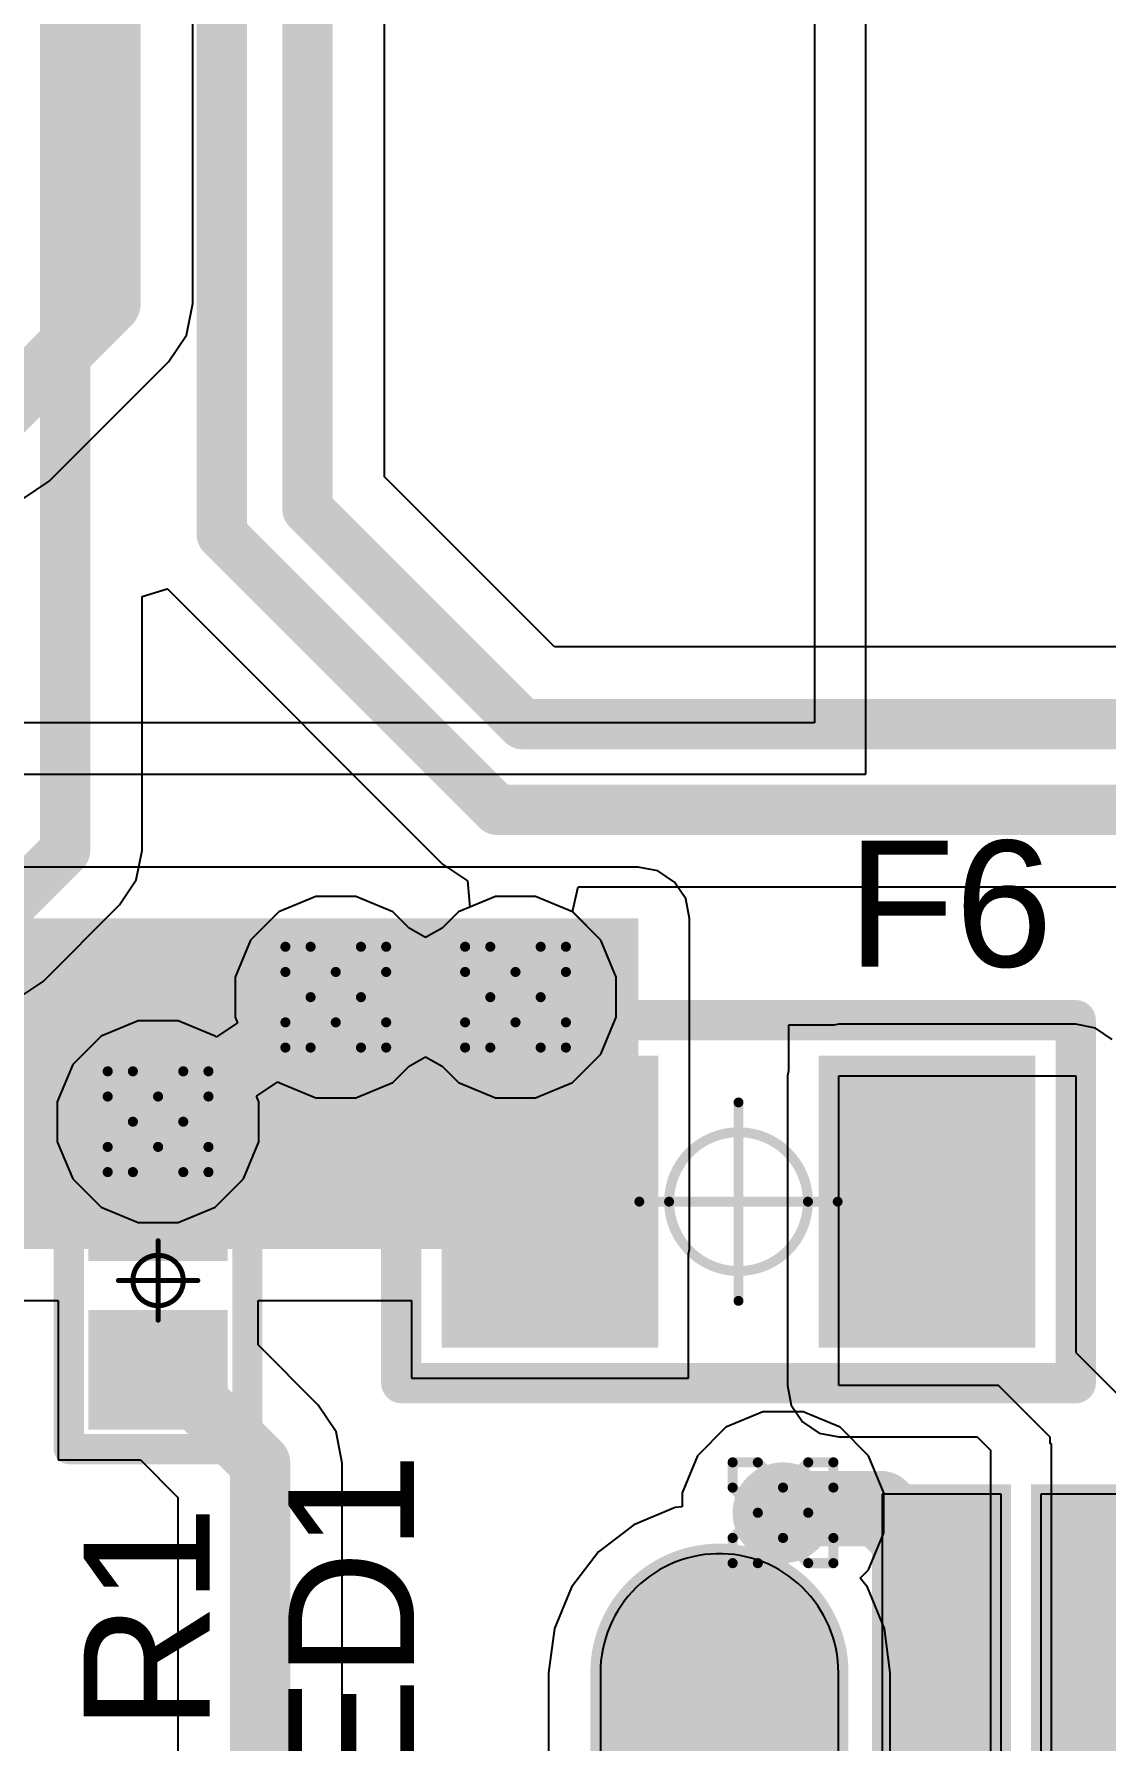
# Model space of a CAD drawing. Header units: inches. Extents: x -13 to 356, y -4 to 120.
# Drawn here: x 3.05 to 8.46, y 2.74 to 11.35 of the extents above; entities that cross this region are included whole.
import ezdxf

# ---------------------------------------------------------------- set-up
doc = ezdxf.new("R2010")
doc.units = ezdxf.units.IN
for name, color, linetype in [('Bottom Layer', 5, 'Continuous'), ('Bottom Solder', 6, 'Continuous'), ('Drill Drawing', 1, 'Continuous'), ('GND', 16, 'Continuous'), ('Mechanical 15', 56, 'Continuous'), ('Multi-Layer', 9, 'Continuous'), ('Pad Holes', 156, 'Continuous'), ('POWER', 76, 'Continuous'), ('Top Layer', 1, 'Continuous'), ('Top Overlay', 2, 'Continuous'), ('Top Paste', 8, 'Continuous'), ('Top Solder', 216, 'Continuous'), ('Via Holes', 16, 'Continuous')]:
    doc.layers.add(name, color=color, linetype=linetype)
doc.styles.add('Arial', font='', dxfattribs={"height": 0.2})
doc.styles.get('Arial').set_extended_font_data('Arial')

# ---------------------------------------------------------------- blocks, each defined once
blk = doc.blocks.new('KH_TYPE_C_16P_17')
at = {"layer": 'Bottom Layer'}
h = blk.add_hatch(color=5, dxfattribs=at)
edge = h.paths.add_edge_path()
edge.add_arc((-4.3201, 1.365), 0.6, 180, 360)
edge.add_line((-3.7201, 1.365), (-3.7201, 2.165))
edge.add_arc((-4.3201, 2.165), 0.6, 0, 180)
edge.add_line((-4.9201, 2.165), (-4.9201, 1.365))
at = {"layer": 'Bottom Solder'}
h = blk.add_hatch(color=6, dxfattribs=at)
edge = h.paths.add_edge_path()
edge.add_arc((-4.3201, 1.365), 0.6508, 180, 360)
edge.add_line((-3.6693, 1.365), (-3.6693, 2.165))
edge.add_arc((-4.3201, 2.165), 0.6508, 0, 180)
edge.add_line((-4.9709, 2.165), (-4.9709, 1.365))
at = {"layer": 'GND'}
h = blk.add_hatch(color=16, dxfattribs=at)
edge = h.paths.add_edge_path()
edge.add_arc((-4.3201, 1.365), 0.6, 180, 360)
edge.add_line((-3.7201, 1.365), (-3.7201, 2.165))
edge.add_arc((-4.3201, 2.165), 0.6, 0, 180)
edge.add_line((-4.9201, 2.165), (-4.9201, 1.365))
at = {"layer": 'Multi-Layer'}
h = blk.add_hatch(color=9, dxfattribs=at)
edge = h.paths.add_edge_path()
edge.add_arc((-4.3201, 1.365), 0.6, 180, 360)
edge.add_line((-3.7201, 1.365), (-3.7201, 2.165))
edge.add_arc((-4.3201, 2.165), 0.6, 0, 180)
edge.add_line((-4.9201, 2.165), (-4.9201, 1.365))
at = {"layer": 'Pad Holes'}
h = blk.add_hatch(color=7, dxfattribs=at)
edge = h.paths.add_edge_path()
edge.add_arc((-4.3201, 1.2651), 0.35, 180, 360)
edge.add_line((-3.9701, 1.2651), (-3.9701, 2.265))
edge.add_arc((-4.3201, 2.265), 0.35, 0, 180)
edge.add_line((-4.6701, 2.265), (-4.6701, 1.2651))
at = {"layer": 'POWER'}
h = blk.add_hatch(color=76, dxfattribs=at)
edge = h.paths.add_edge_path()
edge.add_arc((-4.3201, 1.365), 0.6, 180, 360)
edge.add_line((-3.7201, 1.365), (-3.7201, 2.165))
edge.add_arc((-4.3201, 2.165), 0.6, 0, 180)
edge.add_line((-4.9201, 2.165), (-4.9201, 1.365))
at = {"layer": 'Top Layer'}
for points in [[(-3.5, 3.065), (-3.2, 3.065), (-3.2, 1.765), (-3.5, 1.765)], [(-3.2001, 3.065), (-2.9001, 3.065), (-2.9001, 1.765), (-3.2001, 1.765)], [(-2.6999, 3.065), (-2.3999, 3.065), (-2.3999, 1.765), (-2.6999, 1.765)], [(-2.4, 3.065), (-2.1, 3.065), (-2.1, 1.765), (-2.4, 1.765)]]:
    blk.add_hatch(color=1, dxfattribs=at).paths.add_polyline_path(points)
h = blk.add_hatch(color=1, dxfattribs=at)
edge = h.paths.add_edge_path()
edge.add_arc((-4.3201, 1.365), 0.6, 180, 360)
edge.add_line((-3.7201, 1.365), (-3.7201, 2.165))
edge.add_arc((-4.3201, 2.165), 0.6, 0, 180)
edge.add_line((-4.9201, 2.165), (-4.9201, 1.365))
at = {"layer": 'Top Solder'}
for points in [[(-3.55, 3.115), (-3.15, 3.115), (-3.15, 1.715), (-3.55, 1.715)], [(-3.2501, 3.115), (-2.8501, 3.115), (-2.8501, 1.715), (-3.2501, 1.715)], [(-2.7499, 3.115), (-2.3499, 3.115), (-2.3499, 1.715), (-2.7499, 1.715)], [(-2.45, 3.115), (-2.05, 3.115), (-2.05, 1.715), (-2.45, 1.715)]]:
    blk.add_hatch(color=216, dxfattribs=at).paths.add_polyline_path(points)
h = blk.add_hatch(color=216, dxfattribs=at)
edge = h.paths.add_edge_path()
edge.add_arc((-4.3201, 1.365), 0.6508, 180, 360)
edge.add_line((-3.6693, 1.365), (-3.6693, 2.165))
edge.add_arc((-4.3201, 2.165), 0.6508, 0, 180)
edge.add_line((-4.9709, 2.165), (-4.9709, 1.365))
at = {"layer": 'Top Paste'}
for p, q in [((-3.2001, 3.0651), (-3.5001, 3.0651)), ((-3.5001, 3.0651), (-3.5001, 1.7651)), ((-2.9001, 3.0651), (-3.2001, 3.0651)), ((-2.9001, 1.7651), (-2.9001, 3.0651)), ((-2.1, 3.0651), (-2.7, 3.0651)), ((-2.7, 3.0651), (-2.7, 1.7651)), ((-4.4243, 2.7559), (-4.4536, 2.75)), ((-4.3947, 2.7604), (-4.4243, 2.7559)), ((-4.3649, 2.7634), (-4.3947, 2.7604)), ((-4.335, 2.7649), (-4.3649, 2.7634)), ((-4.3051, 2.7649), (-4.335, 2.7649)), ((-4.2752, 2.7634), (-4.3051, 2.7649)), ((-4.2455, 2.7604), (-4.2752, 2.7634)), ((-4.2159, 2.7559), (-4.2455, 2.7604)), ((-4.1866, 2.75), (-4.2159, 2.7559)), ((-4.6456, 2.6691), (-4.6703, 2.6522)), ((-4.6201, 2.6847), (-4.6456, 2.6691)), ((-4.5938, 2.699), (-4.6201, 2.6847)), ((-4.5668, 2.712), (-4.5938, 2.699)), ((-4.5393, 2.7236), (-4.5668, 2.712)), ((-4.5112, 2.7338), (-4.5393, 2.7236)), ((-4.4826, 2.7426), (-4.5112, 2.7338)), ((-4.4536, 2.75), (-4.4826, 2.7426)), ((-4.1576, 2.7426), (-4.1866, 2.75)), ((-4.129, 2.7338), (-4.1576, 2.7426)), ((-4.1009, 2.7236), (-4.129, 2.7338)), ((-4.0733, 2.712), (-4.1009, 2.7236)), ((-4.0463, 2.699), (-4.0733, 2.712)), ((-4.0201, 2.6847), (-4.0463, 2.699)), ((-3.9945, 2.6691), (-4.0201, 2.6847)), ((-3.9698, 2.6522), (-3.9945, 2.6691)), ((-4.739, 2.5946), (-4.7599, 2.5731)), ((-4.7171, 2.6149), (-4.739, 2.5946)), ((-4.6942, 2.6341), (-4.7171, 2.6149)), ((-4.6703, 2.6522), (-4.6942, 2.6341)), ((-3.946, 2.6341), (-3.9698, 2.6522)), ((-3.9231, 2.6149), (-3.946, 2.6341)), ((-3.9011, 2.5946), (-3.9231, 2.6149)), ((-3.8802, 2.5731), (-3.9011, 2.5946)), ((-4.8158, 2.503), (-4.832, 2.4779)), ((-4.7984, 2.5273), (-4.8158, 2.503)), ((-4.7797, 2.5507), (-4.7984, 2.5273)), ((-4.7599, 2.5731), (-4.7797, 2.5507)), ((-3.8604, 2.5507), (-3.8802, 2.5731)), ((-3.8418, 2.5273), (-3.8604, 2.5507)), ((-3.8243, 2.503), (-3.8418, 2.5273)), ((-3.8081, 2.4779), (-3.8243, 2.503)), ((-4.8607, 2.4254), (-4.873, 2.3981)), ((-4.847, 2.452), (-4.8607, 2.4254)), ((-4.832, 2.4779), (-4.847, 2.452)), ((-3.7931, 2.452), (-3.8081, 2.4779)), ((-3.7795, 2.4254), (-3.7931, 2.452)), ((-3.7672, 2.3981), (-3.7795, 2.4254)), ((-4.8934, 2.3419), (-4.9015, 2.3131)), ((-4.8839, 2.3703), (-4.8934, 2.3419)), ((-4.873, 2.3981), (-4.8839, 2.3703)), ((-3.7563, 2.3703), (-3.7672, 2.3981)), ((-3.7467, 2.3419), (-3.7563, 2.3703)), ((-3.7386, 2.3131), (-3.7467, 2.3419)), ((-4.9134, 2.2545), (-4.9171, 2.2248)), ((-4.9082, 2.2839), (-4.9134, 2.2545)), ((-4.9015, 2.3131), (-4.9082, 2.2839)), ((-3.732, 2.2839), (-3.7386, 2.3131)), ((-3.7268, 2.2545), (-3.732, 2.2839)), ((-3.723, 2.2248), (-3.7268, 2.2545)), ((-4.9193, 2.1949), (-4.9201, 2.165)), ((-4.9201, 2.165), (-4.9201, 1.365)), ((-4.9171, 2.2248), (-4.9193, 2.1949)), ((-3.7208, 2.1949), (-3.723, 2.2248)), ((-3.7201, 2.165), (-3.7208, 2.1949)), ((-3.7201, 1.365), (-3.7201, 2.165))]:
    blk.add_line(p, q, dxfattribs=at)
blk = doc.blocks.new('R_0402_L_35')
at = {"layer": 'Top Layer'}
for points in [[(-0.6001, 0.2499), (-0.2001, 0.2499), (-0.2001, -0.2501), (-0.6001, -0.2501)], [(0.2499, 0.2499), (0.6499, 0.2499), (0.6499, -0.2501), (0.2499, -0.2501)]]:
    blk.add_hatch(color=1, dxfattribs=at).paths.add_polyline_path(points)
at = {"layer": 'Top Paste'}
for points in [[(-0.6001, 0.2499), (-0.2001, 0.2499), (-0.2001, -0.2501), (-0.6001, -0.2501)], [(0.2499, 0.2499), (0.6499, 0.2499), (0.6499, -0.2501), (0.2499, -0.2501)]]:
    blk.add_hatch(color=8, dxfattribs=at).paths.add_polyline_path(points)
at = {"layer": 'Top Solder'}
for points in [[(-0.7017, 0.3515), (-0.0985, 0.3515), (-0.0985, -0.3517), (-0.7017, -0.3517)], [(0.1483, 0.3515), (0.7515, 0.3515), (0.7515, -0.3517), (0.1483, -0.3517)]]:
    blk.add_hatch(color=216, dxfattribs=at).paths.add_polyline_path(points)
at = {"layer": 'Mechanical 15'}
for points in [[(0, -0.2, 0.0254, 0.0254, 0), (0, 0.2, 0.0254, 0.0254, 0)], [(0.2, 0, 0.0254, 0.0254, 0), (-0.2, 0, 0.0254, 0.0254, 0)]]:
    blk.add_lwpolyline(points, format="xyseb", dxfattribs=at)
for points in [[(-0.0063, 0.2, 0.0127, 0.0127, 1), (0.0063, 0.2, 0.0127, 0.0127, 1)], [(0.127, 0, 0.0254, 0.0254, 1), (-0.127, 0, 0.0254, 0.0254, 1)], [(-0.2063, 0, 0.0127, 0.0127, 1), (-0.1936, 0, 0.0127, 0.0127, 1)], [(-0.1333, 0, 0.0127, 0.0127, 1), (-0.1206, 0, 0.0127, 0.0127, 1)], [(0.1206, 0, 0.0127, 0.0127, 1), (0.1333, 0, 0.0127, 0.0127, 1)], [(0.1936, 0, 0.0127, 0.0127, 1), (0.2063, 0, 0.0127, 0.0127, 1)], [(-0.0063, -0.2, 0.0127, 0.0127, 1), (0.0063, -0.2, 0.0127, 0.0127, 1)]]:
    blk.add_lwpolyline(points, format="xyseb", close=True, dxfattribs=at)
at = {"layer": 'Top Overlay'}
for points in [[(-0.8001, -0.4501, 0.1524, 0.1524, 0), (-0.8001, 0.4499, 0.1524, 0.1524, 0)], [(0.8499, 0.4499, 0.1524, 0.1524, 0), (-0.8001, 0.4499, 0.1524, 0.1524, 0)], [(0.8499, -0.4501, 0.1524, 0.1524, 0), (0.8499, 0.4499, 0.1524, 0.1524, 0)], [(0.8499, -0.4501, 0.1524, 0.1524, 0), (-0.8001, -0.4501, 0.1524, 0.1524, 0)]]:
    blk.add_lwpolyline(points, format="xyseb", dxfattribs=at)
for points in [[(-0.8382, 0.4499, 0.0762, 0.0762, 1), (-0.762, 0.4499, 0.0762, 0.0762, 1)], [(-0.8382, 0.4499, 0.0762, 0.0762, 1), (-0.762, 0.4499, 0.0762, 0.0762, 1)], [(0.8118, 0.4499, 0.0762, 0.0762, 1), (0.888, 0.4499, 0.0762, 0.0762, 1)], [(0.8118, 0.4499, 0.0762, 0.0762, 1), (0.888, 0.4499, 0.0762, 0.0762, 1)], [(-0.8382, -0.4501, 0.0762, 0.0762, 1), (-0.762, -0.4501, 0.0762, 0.0762, 1)], [(-0.8382, -0.4501, 0.0762, 0.0762, 1), (-0.762, -0.4501, 0.0762, 0.0762, 1)], [(0.8118, -0.4501, 0.0762, 0.0762, 1), (0.888, -0.4501, 0.0762, 0.0762, 1)], [(0.8118, -0.4501, 0.0762, 0.0762, 1), (0.888, -0.4501, 0.0762, 0.0762, 1)]]:
    blk.add_lwpolyline(points, format="xyseb", close=True, dxfattribs=at)
blk = doc.blocks.new('R_0805_L_52')
at = {"layer": 'Top Layer'}
for points in [[(-1.3946, -0.6351), (-1.3946, 0.6349), (-0.5056, 0.6349), (-0.5056, -0.6351)], [(0.5054, -0.6351), (0.5054, 0.6349), (1.3944, 0.6349), (1.3944, -0.6351)]]:
    blk.add_hatch(color=1, dxfattribs=at).paths.add_polyline_path(points)
at = {"layer": 'Top Paste'}
for points in [[(-1.3946, -0.6351), (-1.3946, 0.6349), (-0.5056, 0.6349), (-0.5056, -0.6351)], [(0.5054, -0.6351), (0.5054, 0.6349), (1.3944, 0.6349), (1.3944, -0.6351)]]:
    blk.add_hatch(color=8, dxfattribs=at).paths.add_polyline_path(points)
at = {"layer": 'Top Solder'}
for points in [[(-1.4962, -0.7367), (-1.4962, 0.7365), (-0.404, 0.7365), (-0.404, -0.7367)], [(0.4038, -0.7367), (0.4038, 0.7365), (1.496, 0.7365), (1.496, -0.7367)]]:
    blk.add_hatch(color=216, dxfattribs=at).paths.add_polyline_path(points)
at = {"layer": 'Mechanical 15'}
for points in [[(0, -0.5, 0.05, 0.05, 0), (0, 0.5, 0.05, 0.05, 0)], [(-0.5, 0, 0.05, 0.05, 0), (0.5, 0, 0.05, 0.05, 0)]]:
    blk.add_lwpolyline(points, format="xyseb", dxfattribs=at)
for points in [[(-0.0125, 0.5, 0.025, 0.025, 1), (0.0125, 0.5, 0.025, 0.025, 1)], [(0.35, 0, 0.05, 0.05, 1), (-0.35, 0, 0.05, 0.05, 1)], [(-0.5125, 0, 0.025, 0.025, 1), (-0.4875, 0, 0.025, 0.025, 1)], [(-0.3625, 0, 0.025, 0.025, 1), (-0.3375, 0, 0.025, 0.025, 1)], [(0.3375, 0, 0.025, 0.025, 1), (0.3625, 0, 0.025, 0.025, 1)], [(0.4875, 0, 0.025, 0.025, 1), (0.5125, 0, 0.025, 0.025, 1)], [(-0.0125, -0.5, 0.025, 0.025, 1), (0.0125, -0.5, 0.025, 0.025, 1)]]:
    blk.add_lwpolyline(points, format="xyseb", close=True, dxfattribs=at)
at = {"layer": 'Top Overlay'}
for points in [[(-1.7, 0.9143, 0.2032, 0.2032, 0), (1.7, 0.9143, 0.2032, 0.2032, 0)], [(-1.7, -0.9145, 0.2032, 0.2032, 0), (-1.7, 0.9143, 0.2032, 0.2032, 0)], [(1.7, -0.9145, 0.2032, 0.2032, 0), (1.7, 0.9143, 0.2032, 0.2032, 0)], [(-1.7, -0.9145, 0.2032, 0.2032, 0), (1.7, -0.9145, 0.2032, 0.2032, 0)]]:
    blk.add_lwpolyline(points, format="xyseb", dxfattribs=at)
for points in [[(-1.7508, 0.9143, 0.1016, 0.1016, 1), (-1.6492, 0.9143, 0.1016, 0.1016, 1)], [(-1.7508, 0.9143, 0.1016, 0.1016, 1), (-1.6492, 0.9143, 0.1016, 0.1016, 1)], [(1.6492, 0.9143, 0.1016, 0.1016, 1), (1.7508, 0.9143, 0.1016, 0.1016, 1)], [(1.6492, 0.9143, 0.1016, 0.1016, 1), (1.7508, 0.9143, 0.1016, 0.1016, 1)], [(-1.7508, -0.9145, 0.1016, 0.1016, 1), (-1.6492, -0.9145, 0.1016, 0.1016, 1)], [(-1.7508, -0.9145, 0.1016, 0.1016, 1), (-1.6492, -0.9145, 0.1016, 0.1016, 1)], [(1.6492, -0.9145, 0.1016, 0.1016, 1), (1.7508, -0.9145, 0.1016, 0.1016, 1)], [(1.6492, -0.9145, 0.1016, 0.1016, 1), (1.7508, -0.9145, 0.1016, 0.1016, 1)]]:
    blk.add_lwpolyline(points, format="xyseb", close=True, dxfattribs=at)

msp = doc.modelspace()

# ---------------------------------------------------------------- hatches: boundary and pattern name
at = {"layer": 'Bottom Layer'}
h = msp.add_hatch(color=5, dxfattribs=at)
edge = h.paths.add_edge_path()
edge.add_arc((4.5736, 6.4917), 0.254, 0, 360)
h = msp.add_hatch(color=5, dxfattribs=at)
edge = h.paths.add_edge_path()
edge.add_arc((5.4797, 6.4917), 0.254, 0, 360)
h = msp.add_hatch(color=5, dxfattribs=at)
edge = h.paths.add_edge_path()
edge.add_arc((3.6777, 5.8639), 0.254, 0, 360)
h = msp.add_hatch(color=5, dxfattribs=at)
edge = h.paths.add_edge_path()
edge.add_arc((6.8284, 3.8929), 0.254, 0, 360)
at = {"layer": 'GND'}
h = msp.add_hatch(color=16, dxfattribs=at)
edge = h.paths.add_edge_path()
edge.add_arc((4.5736, 6.4917), 0.254, 0, 360)
h = msp.add_hatch(color=16, dxfattribs=at)
edge = h.paths.add_edge_path()
edge.add_arc((5.4797, 6.4917), 0.254, 0, 360)
h = msp.add_hatch(color=16, dxfattribs=at)
edge = h.paths.add_edge_path()
edge.add_arc((3.6777, 5.8639), 0.254, 0, 360)
h = msp.add_hatch(color=16, dxfattribs=at)
edge = h.paths.add_edge_path()
edge.add_arc((6.8284, 3.8929), 0.254, 0, 360)
at = {"layer": 'POWER'}
h = msp.add_hatch(color=76, dxfattribs=at)
edge = h.paths.add_edge_path()
edge.add_arc((4.5736, 6.4917), 0.254, 0, 360)
h = msp.add_hatch(color=76, dxfattribs=at)
edge = h.paths.add_edge_path()
edge.add_arc((5.4797, 6.4917), 0.254, 0, 360)
h = msp.add_hatch(color=76, dxfattribs=at)
edge = h.paths.add_edge_path()
edge.add_arc((3.6777, 5.8639), 0.254, 0, 360)
h = msp.add_hatch(color=76, dxfattribs=at)
edge = h.paths.add_edge_path()
edge.add_arc((6.8284, 3.8929), 0.254, 0, 360)
at = {"layer": 'Top Layer'}
for points in [[(2.0429, 5.2217), (6.0984, 5.2217), (6.0984, 6.8885), (2.0429, 6.8885)], [(7.4196, 2.7744), (7.8031, 2.7744), (7.8031, 3.858), (7.4196, 3.858)]]:
    msp.add_hatch(color=1, dxfattribs=at).paths.add_polyline_path(points)
h = msp.add_hatch(color=1, dxfattribs=at)
edge = h.paths.add_edge_path()
edge.add_arc((4.5736, 6.4917), 0.254, 0, 360)
h = msp.add_hatch(color=1, dxfattribs=at)
edge = h.paths.add_edge_path()
edge.add_arc((5.4797, 6.4917), 0.254, 0, 360)
h = msp.add_hatch(color=1, dxfattribs=at)
edge = h.paths.add_edge_path()
edge.add_arc((3.6777, 5.8639), 0.254, 0, 360)
h = msp.add_hatch(color=1, dxfattribs=at)
edge = h.paths.add_edge_path()
edge.add_arc((6.8284, 3.8929), 0.254, 0, 360)
at = {"layer": 'Via Holes'}
h = msp.add_hatch(color=7, dxfattribs=at)
edge = h.paths.add_edge_path()
edge.add_arc((4.5736, 6.4917), 0.127, 0, 360)
h = msp.add_hatch(color=7, dxfattribs=at)
edge = h.paths.add_edge_path()
edge.add_arc((5.4797, 6.4917), 0.127, 0, 360)
h = msp.add_hatch(color=7, dxfattribs=at)
edge = h.paths.add_edge_path()
edge.add_arc((3.6777, 5.8639), 0.127, 0, 360)
h = msp.add_hatch(color=7, dxfattribs=at)
edge = h.paths.add_edge_path()
edge.add_arc((6.8284, 3.8929), 0.127, 0, 360)

# ---------------------------------------------------------------- linework, layer by layer
at = {"layer": 'Bottom Layer'}
for p, q in [((4.819, 9.1136), (4.819, 15.6131)), ((5.676, 8.2566), (4.819, 9.1136)), ((3.5974, 8.5109), (3.7229, 8.5496)), ((3.7229, 8.5496), (3.7244, 8.5496)), ((3.7244, 8.5496), (5.1123, 7.1617)), ((3.5974, 7.231), (3.5974, 8.5109)), ((10.5862, 8.2566), (5.676, 8.2566)), ((3.5678, 7.0823), (3.5974, 7.231)), ((5.1123, 7.1617), (5.2383, 7.0775)), ((3.4836, 6.9563), (3.5678, 7.0823)), ((5.2383, 7.0775), (5.2486, 6.9459)), ((4.4726, 6.9997), (4.2859, 6.9224)), ((4.6747, 6.9997), (4.4726, 6.9997)), ((4.8614, 6.9224), (4.6747, 6.9997)), ((5.7691, 6.9297), (5.7964, 7.0479)), ((5.7964, 7.0479), (10.2234, 7.0479)), ((3.0979, 6.5706), (3.4836, 6.9563)), ((4.2859, 6.9224), (4.143, 6.7795)), ((4.9437, 6.8401), (4.8614, 6.9224)), ((5.1919, 6.9224), (5.1096, 6.8401)), ((5.2486, 6.9459), (5.1919, 6.9224)), ((5.7689, 6.9209), (5.7691, 6.9297)), ((5.9103, 6.7795), (5.7689, 6.9209)), ((5.0266, 6.7924), (4.9437, 6.8401)), ((5.1096, 6.8401), (5.0266, 6.7924)), ((4.143, 6.7795), (4.0656, 6.5928)), ((5.9877, 6.5928), (5.9103, 6.7795)), ((2.9719, 6.4864), (3.0979, 6.5706)), ((4.0656, 6.5928), (4.0656, 6.3907)), ((5.9877, 6.3907), (5.9877, 6.5928)), ((3.5767, 6.3719), (3.39, 6.2945)), ((3.7788, 6.3719), (3.5767, 6.3719)), ((3.9655, 6.2945), (3.7788, 6.3719)), ((4.0656, 6.3907), (4.0774, 6.3622)), ((5.9103, 6.204), (5.9877, 6.3907)), ((3.39, 6.2945), (3.2471, 6.1516)), ((3.9698, 6.2903), (3.9655, 6.2945)), ((4.0774, 6.3622), (3.9698, 6.2903)), ((5.7674, 6.0611), (5.9103, 6.204)), ((3.2471, 6.1516), (3.1697, 5.9649)), ((4.8614, 6.0611), (4.9437, 6.1434)), ((4.9437, 6.1434), (5.0266, 6.1911)), ((5.0266, 6.1911), (5.1096, 6.1434)), ((5.1096, 6.1434), (5.1919, 6.0611)), ((4.1739, 5.9934), (4.2816, 6.0653)), ((4.2816, 6.0653), (4.2859, 6.0611)), ((4.2859, 6.0611), (4.4726, 5.9837)), ((4.6747, 5.9837), (4.8614, 6.0611)), ((5.1919, 6.0611), (5.3786, 5.9837)), ((5.5807, 5.9837), (5.7674, 6.0611)), ((3.1697, 5.9649), (3.1697, 5.7628)), ((4.1857, 5.9649), (4.1739, 5.9934)), ((4.1857, 5.7628), (4.1857, 5.9649)), ((4.4726, 5.9837), (4.6747, 5.9837)), ((5.3786, 5.9837), (5.5807, 5.9837)), ((3.1697, 5.7628), (3.2471, 5.5761)), ((4.1084, 5.5761), (4.1857, 5.7628)), ((3.2471, 5.5761), (3.39, 5.4332)), ((3.9655, 5.4332), (4.1084, 5.5761)), ((3.39, 5.4332), (3.5767, 5.3559)), ((3.7788, 5.3559), (3.9655, 5.4332)), ((3.5767, 5.3559), (3.7788, 5.3559))]:
    msp.add_line(p, q, dxfattribs=at)
for points in [[(3.2089, 7.231, 0.254, 0.254, 0), (3.2089, 19.5208, 0.254, 0.254, 0)], [(3.9987, 8.8246, 0.254, 0.254, 0), (3.9987, 15.9528, 0.254, 0.254, 0)], [(4.4305, 8.9527, 0.254, 0.254, 0), (4.4305, 15.774, 0.254, 0.254, 0)], [(4.4305, 8.9527, 0.254, 0.254, 0), (5.5151, 7.8681, 0.254, 0.254, 0)], [(3.9987, 8.8246, 0.254, 0.254, 0), (5.387, 7.4363, 0.254, 0.254, 0)], [(5.5151, 7.8681, 0.254, 0.254, 0), (10.5862, 7.8681, 0.254, 0.254, 0)], [(5.387, 7.4363, 0.254, 0.254, 0), (10.4073, 7.4363, 0.254, 0.254, 0)], [(2.8232, 6.8453, 0.254, 0.254, 0), (3.2089, 7.231, 0.254, 0.254, 0)]]:
    msp.add_lwpolyline(points, format="xyseb", dxfattribs=at)
for points in [[(4.367, 8.9527, 0.127, 0.127, 1), (4.494, 8.9527, 0.127, 0.127, 1)], [(4.367, 8.9527, 0.127, 0.127, 1), (4.494, 8.9527, 0.127, 0.127, 1)], [(3.9352, 8.8246, 0.127, 0.127, 1), (4.0622, 8.8246, 0.127, 0.127, 1)], [(3.9352, 8.8246, 0.127, 0.127, 1), (4.0622, 8.8246, 0.127, 0.127, 1)], [(5.4516, 7.8681, 0.127, 0.127, 1), (5.5786, 7.8681, 0.127, 0.127, 1)], [(5.4516, 7.8681, 0.127, 0.127, 1), (5.5786, 7.8681, 0.127, 0.127, 1)], [(5.3235, 7.4363, 0.127, 0.127, 1), (5.4505, 7.4363, 0.127, 0.127, 1)], [(5.3235, 7.4363, 0.127, 0.127, 1), (5.4505, 7.4363, 0.127, 0.127, 1)], [(3.1454, 7.231, 0.127, 0.127, 1), (3.2724, 7.231, 0.127, 0.127, 1)], [(3.1454, 7.231, 0.127, 0.127, 1), (3.2724, 7.231, 0.127, 0.127, 1)]]:
    msp.add_lwpolyline(points, format="xyseb", close=True, dxfattribs=at)
at = {"layer": 'Drill Drawing'}
for points in [[(4.3196, 6.6187, 0.0508, 0.0508, 0), (4.3196, 6.7457, 0.0508, 0.0508, 0)], [(4.3196, 6.7457, 0.0508, 0.0508, 0), (4.4466, 6.7457, 0.0508, 0.0508, 0)], [(4.4466, 6.7457, 0.0508, 0.0508, 0), (4.5736, 6.6187, 0.0508, 0.0508, 0)], [(4.5736, 6.6187, 0.0508, 0.0508, 0), (4.7006, 6.7457, 0.0508, 0.0508, 0)], [(4.7006, 6.7457, 0.0508, 0.0508, 0), (4.8276, 6.7457, 0.0508, 0.0508, 0)], [(4.8276, 6.6187, 0.0508, 0.0508, 0), (4.8276, 6.7457, 0.0508, 0.0508, 0)], [(5.2257, 6.6187, 0.0508, 0.0508, 0), (5.2257, 6.7457, 0.0508, 0.0508, 0)], [(5.2257, 6.7457, 0.0508, 0.0508, 0), (5.3527, 6.7457, 0.0508, 0.0508, 0)], [(5.3527, 6.7457, 0.0508, 0.0508, 0), (5.4797, 6.6187, 0.0508, 0.0508, 0)], [(5.4797, 6.6187, 0.0508, 0.0508, 0), (5.6067, 6.7457, 0.0508, 0.0508, 0)], [(5.6067, 6.7457, 0.0508, 0.0508, 0), (5.7337, 6.7457, 0.0508, 0.0508, 0)], [(5.7337, 6.6187, 0.0508, 0.0508, 0), (5.7337, 6.7457, 0.0508, 0.0508, 0)], [(4.3196, 6.6187, 0.0508, 0.0508, 0), (4.4466, 6.4917, 0.0508, 0.0508, 0)], [(4.7006, 6.4917, 0.0508, 0.0508, 0), (4.8276, 6.6187, 0.0508, 0.0508, 0)], [(5.2257, 6.6187, 0.0508, 0.0508, 0), (5.3527, 6.4917, 0.0508, 0.0508, 0)], [(5.6067, 6.4917, 0.0508, 0.0508, 0), (5.7337, 6.6187, 0.0508, 0.0508, 0)], [(4.3196, 6.3647, 0.0508, 0.0508, 0), (4.4466, 6.4917, 0.0508, 0.0508, 0)], [(4.7006, 6.4917, 0.0508, 0.0508, 0), (4.8276, 6.3647, 0.0508, 0.0508, 0)], [(5.2257, 6.3647, 0.0508, 0.0508, 0), (5.3527, 6.4917, 0.0508, 0.0508, 0)], [(5.6067, 6.4917, 0.0508, 0.0508, 0), (5.7337, 6.3647, 0.0508, 0.0508, 0)], [(4.3196, 6.2377, 0.0508, 0.0508, 0), (4.3196, 6.3647, 0.0508, 0.0508, 0)], [(4.4466, 6.2377, 0.0508, 0.0508, 0), (4.5736, 6.3647, 0.0508, 0.0508, 0)], [(4.5736, 6.3647, 0.0508, 0.0508, 0), (4.7006, 6.2377, 0.0508, 0.0508, 0)], [(4.8276, 6.2377, 0.0508, 0.0508, 0), (4.8276, 6.3647, 0.0508, 0.0508, 0)], [(5.2257, 6.2377, 0.0508, 0.0508, 0), (5.2257, 6.3647, 0.0508, 0.0508, 0)], [(5.3527, 6.2377, 0.0508, 0.0508, 0), (5.4797, 6.3647, 0.0508, 0.0508, 0)], [(5.4797, 6.3647, 0.0508, 0.0508, 0), (5.6067, 6.2377, 0.0508, 0.0508, 0)], [(5.7337, 6.2377, 0.0508, 0.0508, 0), (5.7337, 6.3647, 0.0508, 0.0508, 0)], [(4.3196, 6.2377, 0.0508, 0.0508, 0), (4.4466, 6.2377, 0.0508, 0.0508, 0)], [(4.7006, 6.2377, 0.0508, 0.0508, 0), (4.8276, 6.2377, 0.0508, 0.0508, 0)], [(5.2257, 6.2377, 0.0508, 0.0508, 0), (5.3527, 6.2377, 0.0508, 0.0508, 0)], [(5.6067, 6.2377, 0.0508, 0.0508, 0), (5.7337, 6.2377, 0.0508, 0.0508, 0)], [(3.4237, 5.9909, 0.0508, 0.0508, 0), (3.4237, 6.1179, 0.0508, 0.0508, 0)], [(3.4237, 6.1179, 0.0508, 0.0508, 0), (3.5507, 6.1179, 0.0508, 0.0508, 0)], [(3.5507, 6.1179, 0.0508, 0.0508, 0), (3.6777, 5.9909, 0.0508, 0.0508, 0)], [(3.6777, 5.9909, 0.0508, 0.0508, 0), (3.8047, 6.1179, 0.0508, 0.0508, 0)], [(3.8047, 6.1179, 0.0508, 0.0508, 0), (3.9317, 6.1179, 0.0508, 0.0508, 0)], [(3.9317, 5.9909, 0.0508, 0.0508, 0), (3.9317, 6.1179, 0.0508, 0.0508, 0)], [(3.4237, 5.9909, 0.0508, 0.0508, 0), (3.5507, 5.8639, 0.0508, 0.0508, 0)], [(3.8047, 5.8639, 0.0508, 0.0508, 0), (3.9317, 5.9909, 0.0508, 0.0508, 0)], [(3.4237, 5.7369, 0.0508, 0.0508, 0), (3.5507, 5.8639, 0.0508, 0.0508, 0)], [(3.8047, 5.8639, 0.0508, 0.0508, 0), (3.9317, 5.7369, 0.0508, 0.0508, 0)], [(3.4237, 5.6099, 0.0508, 0.0508, 0), (3.4237, 5.7369, 0.0508, 0.0508, 0)], [(3.5507, 5.6099, 0.0508, 0.0508, 0), (3.6777, 5.7369, 0.0508, 0.0508, 0)], [(3.6777, 5.7369, 0.0508, 0.0508, 0), (3.8047, 5.6099, 0.0508, 0.0508, 0)], [(3.9317, 5.6099, 0.0508, 0.0508, 0), (3.9317, 5.7369, 0.0508, 0.0508, 0)], [(3.4237, 5.6099, 0.0508, 0.0508, 0), (3.5507, 5.6099, 0.0508, 0.0508, 0)], [(3.8047, 5.6099, 0.0508, 0.0508, 0), (3.9317, 5.6099, 0.0508, 0.0508, 0)], [(6.5744, 4.0199, 0.0508, 0.0508, 0), (6.5744, 4.1469, 0.0508, 0.0508, 0)], [(6.5744, 4.1469, 0.0508, 0.0508, 0), (6.7014, 4.1469, 0.0508, 0.0508, 0)], [(6.7014, 4.1469, 0.0508, 0.0508, 0), (6.8284, 4.0199, 0.0508, 0.0508, 0)], [(6.8284, 4.0199, 0.0508, 0.0508, 0), (6.9554, 4.1469, 0.0508, 0.0508, 0)], [(6.9554, 4.1469, 0.0508, 0.0508, 0), (7.0824, 4.1469, 0.0508, 0.0508, 0)], [(7.0824, 4.0199, 0.0508, 0.0508, 0), (7.0824, 4.1469, 0.0508, 0.0508, 0)], [(6.5744, 4.0199, 0.0508, 0.0508, 0), (6.7014, 3.8929, 0.0508, 0.0508, 0)], [(6.9554, 3.8929, 0.0508, 0.0508, 0), (7.0824, 4.0199, 0.0508, 0.0508, 0)], [(6.5744, 3.7659, 0.0508, 0.0508, 0), (6.7014, 3.8929, 0.0508, 0.0508, 0)], [(6.9554, 3.8929, 0.0508, 0.0508, 0), (7.0824, 3.7659, 0.0508, 0.0508, 0)], [(6.5744, 3.6389, 0.0508, 0.0508, 0), (6.5744, 3.7659, 0.0508, 0.0508, 0)], [(6.7014, 3.6389, 0.0508, 0.0508, 0), (6.8284, 3.7659, 0.0508, 0.0508, 0)], [(6.8284, 3.7659, 0.0508, 0.0508, 0), (6.9554, 3.6389, 0.0508, 0.0508, 0)], [(7.0824, 3.6389, 0.0508, 0.0508, 0), (7.0824, 3.7659, 0.0508, 0.0508, 0)], [(6.5744, 3.6389, 0.0508, 0.0508, 0), (6.7014, 3.6389, 0.0508, 0.0508, 0)], [(6.9554, 3.6389, 0.0508, 0.0508, 0), (7.0824, 3.6389, 0.0508, 0.0508, 0)]]:
    msp.add_lwpolyline(points, format="xyseb", dxfattribs=at)
for points in [[(4.3069, 6.7457, 0.0254, 0.0254, 1), (4.3323, 6.7457, 0.0254, 0.0254, 1)], [(4.3069, 6.7457, 0.0254, 0.0254, 1), (4.3323, 6.7457, 0.0254, 0.0254, 1)], [(4.4339, 6.7457, 0.0254, 0.0254, 1), (4.4593, 6.7457, 0.0254, 0.0254, 1)], [(4.4339, 6.7457, 0.0254, 0.0254, 1), (4.4593, 6.7457, 0.0254, 0.0254, 1)], [(4.6879, 6.7457, 0.0254, 0.0254, 1), (4.7133, 6.7457, 0.0254, 0.0254, 1)], [(4.6879, 6.7457, 0.0254, 0.0254, 1), (4.7133, 6.7457, 0.0254, 0.0254, 1)], [(4.8149, 6.7457, 0.0254, 0.0254, 1), (4.8403, 6.7457, 0.0254, 0.0254, 1)], [(4.8149, 6.7457, 0.0254, 0.0254, 1), (4.8403, 6.7457, 0.0254, 0.0254, 1)], [(5.213, 6.7457, 0.0254, 0.0254, 1), (5.2384, 6.7457, 0.0254, 0.0254, 1)], [(5.213, 6.7457, 0.0254, 0.0254, 1), (5.2384, 6.7457, 0.0254, 0.0254, 1)], [(5.34, 6.7457, 0.0254, 0.0254, 1), (5.3654, 6.7457, 0.0254, 0.0254, 1)], [(5.34, 6.7457, 0.0254, 0.0254, 1), (5.3654, 6.7457, 0.0254, 0.0254, 1)], [(5.594, 6.7457, 0.0254, 0.0254, 1), (5.6194, 6.7457, 0.0254, 0.0254, 1)], [(5.594, 6.7457, 0.0254, 0.0254, 1), (5.6194, 6.7457, 0.0254, 0.0254, 1)], [(5.721, 6.7457, 0.0254, 0.0254, 1), (5.7464, 6.7457, 0.0254, 0.0254, 1)], [(5.721, 6.7457, 0.0254, 0.0254, 1), (5.7464, 6.7457, 0.0254, 0.0254, 1)], [(4.3069, 6.6187, 0.0254, 0.0254, 1), (4.3323, 6.6187, 0.0254, 0.0254, 1)], [(4.3069, 6.6187, 0.0254, 0.0254, 1), (4.3323, 6.6187, 0.0254, 0.0254, 1)], [(4.5609, 6.6187, 0.0254, 0.0254, 1), (4.5863, 6.6187, 0.0254, 0.0254, 1)], [(4.5609, 6.6187, 0.0254, 0.0254, 1), (4.5863, 6.6187, 0.0254, 0.0254, 1)], [(4.8149, 6.6187, 0.0254, 0.0254, 1), (4.8403, 6.6187, 0.0254, 0.0254, 1)], [(4.8149, 6.6187, 0.0254, 0.0254, 1), (4.8403, 6.6187, 0.0254, 0.0254, 1)], [(5.213, 6.6187, 0.0254, 0.0254, 1), (5.2384, 6.6187, 0.0254, 0.0254, 1)], [(5.213, 6.6187, 0.0254, 0.0254, 1), (5.2384, 6.6187, 0.0254, 0.0254, 1)], [(5.467, 6.6187, 0.0254, 0.0254, 1), (5.4924, 6.6187, 0.0254, 0.0254, 1)], [(5.467, 6.6187, 0.0254, 0.0254, 1), (5.4924, 6.6187, 0.0254, 0.0254, 1)], [(5.721, 6.6187, 0.0254, 0.0254, 1), (5.7464, 6.6187, 0.0254, 0.0254, 1)], [(5.721, 6.6187, 0.0254, 0.0254, 1), (5.7464, 6.6187, 0.0254, 0.0254, 1)], [(4.4339, 6.4917, 0.0254, 0.0254, 1), (4.4593, 6.4917, 0.0254, 0.0254, 1)], [(4.4339, 6.4917, 0.0254, 0.0254, 1), (4.4593, 6.4917, 0.0254, 0.0254, 1)], [(4.6879, 6.4917, 0.0254, 0.0254, 1), (4.7133, 6.4917, 0.0254, 0.0254, 1)], [(4.6879, 6.4917, 0.0254, 0.0254, 1), (4.7133, 6.4917, 0.0254, 0.0254, 1)], [(5.34, 6.4917, 0.0254, 0.0254, 1), (5.3654, 6.4917, 0.0254, 0.0254, 1)], [(5.34, 6.4917, 0.0254, 0.0254, 1), (5.3654, 6.4917, 0.0254, 0.0254, 1)], [(5.594, 6.4917, 0.0254, 0.0254, 1), (5.6194, 6.4917, 0.0254, 0.0254, 1)], [(5.594, 6.4917, 0.0254, 0.0254, 1), (5.6194, 6.4917, 0.0254, 0.0254, 1)], [(4.3069, 6.3647, 0.0254, 0.0254, 1), (4.3323, 6.3647, 0.0254, 0.0254, 1)], [(4.3069, 6.3647, 0.0254, 0.0254, 1), (4.3323, 6.3647, 0.0254, 0.0254, 1)], [(4.5609, 6.3647, 0.0254, 0.0254, 1), (4.5863, 6.3647, 0.0254, 0.0254, 1)], [(4.5609, 6.3647, 0.0254, 0.0254, 1), (4.5863, 6.3647, 0.0254, 0.0254, 1)], [(4.8149, 6.3647, 0.0254, 0.0254, 1), (4.8403, 6.3647, 0.0254, 0.0254, 1)], [(4.8149, 6.3647, 0.0254, 0.0254, 1), (4.8403, 6.3647, 0.0254, 0.0254, 1)], [(5.213, 6.3647, 0.0254, 0.0254, 1), (5.2384, 6.3647, 0.0254, 0.0254, 1)], [(5.213, 6.3647, 0.0254, 0.0254, 1), (5.2384, 6.3647, 0.0254, 0.0254, 1)], [(5.467, 6.3647, 0.0254, 0.0254, 1), (5.4924, 6.3647, 0.0254, 0.0254, 1)], [(5.467, 6.3647, 0.0254, 0.0254, 1), (5.4924, 6.3647, 0.0254, 0.0254, 1)], [(5.721, 6.3647, 0.0254, 0.0254, 1), (5.7464, 6.3647, 0.0254, 0.0254, 1)], [(5.721, 6.3647, 0.0254, 0.0254, 1), (5.7464, 6.3647, 0.0254, 0.0254, 1)], [(4.3069, 6.2377, 0.0254, 0.0254, 1), (4.3323, 6.2377, 0.0254, 0.0254, 1)], [(4.3069, 6.2377, 0.0254, 0.0254, 1), (4.3323, 6.2377, 0.0254, 0.0254, 1)], [(4.4339, 6.2377, 0.0254, 0.0254, 1), (4.4593, 6.2377, 0.0254, 0.0254, 1)], [(4.4339, 6.2377, 0.0254, 0.0254, 1), (4.4593, 6.2377, 0.0254, 0.0254, 1)], [(4.6879, 6.2377, 0.0254, 0.0254, 1), (4.7133, 6.2377, 0.0254, 0.0254, 1)], [(4.6879, 6.2377, 0.0254, 0.0254, 1), (4.7133, 6.2377, 0.0254, 0.0254, 1)], [(4.8149, 6.2377, 0.0254, 0.0254, 1), (4.8403, 6.2377, 0.0254, 0.0254, 1)], [(4.8149, 6.2377, 0.0254, 0.0254, 1), (4.8403, 6.2377, 0.0254, 0.0254, 1)], [(5.213, 6.2377, 0.0254, 0.0254, 1), (5.2384, 6.2377, 0.0254, 0.0254, 1)], [(5.213, 6.2377, 0.0254, 0.0254, 1), (5.2384, 6.2377, 0.0254, 0.0254, 1)], [(5.34, 6.2377, 0.0254, 0.0254, 1), (5.3654, 6.2377, 0.0254, 0.0254, 1)], [(5.34, 6.2377, 0.0254, 0.0254, 1), (5.3654, 6.2377, 0.0254, 0.0254, 1)], [(5.594, 6.2377, 0.0254, 0.0254, 1), (5.6194, 6.2377, 0.0254, 0.0254, 1)], [(5.594, 6.2377, 0.0254, 0.0254, 1), (5.6194, 6.2377, 0.0254, 0.0254, 1)], [(5.721, 6.2377, 0.0254, 0.0254, 1), (5.7464, 6.2377, 0.0254, 0.0254, 1)], [(5.721, 6.2377, 0.0254, 0.0254, 1), (5.7464, 6.2377, 0.0254, 0.0254, 1)], [(3.411, 6.1179, 0.0254, 0.0254, 1), (3.4364, 6.1179, 0.0254, 0.0254, 1)], [(3.411, 6.1179, 0.0254, 0.0254, 1), (3.4364, 6.1179, 0.0254, 0.0254, 1)], [(3.538, 6.1179, 0.0254, 0.0254, 1), (3.5634, 6.1179, 0.0254, 0.0254, 1)], [(3.538, 6.1179, 0.0254, 0.0254, 1), (3.5634, 6.1179, 0.0254, 0.0254, 1)], [(3.792, 6.1179, 0.0254, 0.0254, 1), (3.8174, 6.1179, 0.0254, 0.0254, 1)], [(3.792, 6.1179, 0.0254, 0.0254, 1), (3.8174, 6.1179, 0.0254, 0.0254, 1)], [(3.919, 6.1179, 0.0254, 0.0254, 1), (3.9444, 6.1179, 0.0254, 0.0254, 1)], [(3.919, 6.1179, 0.0254, 0.0254, 1), (3.9444, 6.1179, 0.0254, 0.0254, 1)], [(3.411, 5.9909, 0.0254, 0.0254, 1), (3.4364, 5.9909, 0.0254, 0.0254, 1)], [(3.411, 5.9909, 0.0254, 0.0254, 1), (3.4364, 5.9909, 0.0254, 0.0254, 1)], [(3.665, 5.9909, 0.0254, 0.0254, 1), (3.6904, 5.9909, 0.0254, 0.0254, 1)], [(3.665, 5.9909, 0.0254, 0.0254, 1), (3.6904, 5.9909, 0.0254, 0.0254, 1)], [(3.919, 5.9909, 0.0254, 0.0254, 1), (3.9444, 5.9909, 0.0254, 0.0254, 1)], [(3.919, 5.9909, 0.0254, 0.0254, 1), (3.9444, 5.9909, 0.0254, 0.0254, 1)], [(3.538, 5.8639, 0.0254, 0.0254, 1), (3.5634, 5.8639, 0.0254, 0.0254, 1)], [(3.538, 5.8639, 0.0254, 0.0254, 1), (3.5634, 5.8639, 0.0254, 0.0254, 1)], [(3.792, 5.8639, 0.0254, 0.0254, 1), (3.8174, 5.8639, 0.0254, 0.0254, 1)], [(3.792, 5.8639, 0.0254, 0.0254, 1), (3.8174, 5.8639, 0.0254, 0.0254, 1)], [(3.411, 5.7369, 0.0254, 0.0254, 1), (3.4364, 5.7369, 0.0254, 0.0254, 1)], [(3.411, 5.7369, 0.0254, 0.0254, 1), (3.4364, 5.7369, 0.0254, 0.0254, 1)], [(3.665, 5.7369, 0.0254, 0.0254, 1), (3.6904, 5.7369, 0.0254, 0.0254, 1)], [(3.665, 5.7369, 0.0254, 0.0254, 1), (3.6904, 5.7369, 0.0254, 0.0254, 1)], [(3.919, 5.7369, 0.0254, 0.0254, 1), (3.9444, 5.7369, 0.0254, 0.0254, 1)], [(3.919, 5.7369, 0.0254, 0.0254, 1), (3.9444, 5.7369, 0.0254, 0.0254, 1)], [(3.411, 5.6099, 0.0254, 0.0254, 1), (3.4364, 5.6099, 0.0254, 0.0254, 1)], [(3.411, 5.6099, 0.0254, 0.0254, 1), (3.4364, 5.6099, 0.0254, 0.0254, 1)], [(3.538, 5.6099, 0.0254, 0.0254, 1), (3.5634, 5.6099, 0.0254, 0.0254, 1)], [(3.538, 5.6099, 0.0254, 0.0254, 1), (3.5634, 5.6099, 0.0254, 0.0254, 1)], [(3.792, 5.6099, 0.0254, 0.0254, 1), (3.8174, 5.6099, 0.0254, 0.0254, 1)], [(3.792, 5.6099, 0.0254, 0.0254, 1), (3.8174, 5.6099, 0.0254, 0.0254, 1)], [(3.919, 5.6099, 0.0254, 0.0254, 1), (3.9444, 5.6099, 0.0254, 0.0254, 1)], [(3.919, 5.6099, 0.0254, 0.0254, 1), (3.9444, 5.6099, 0.0254, 0.0254, 1)], [(6.5617, 4.1469, 0.0254, 0.0254, 1), (6.5871, 4.1469, 0.0254, 0.0254, 1)], [(6.5617, 4.1469, 0.0254, 0.0254, 1), (6.5871, 4.1469, 0.0254, 0.0254, 1)], [(6.6887, 4.1469, 0.0254, 0.0254, 1), (6.7141, 4.1469, 0.0254, 0.0254, 1)], [(6.6887, 4.1469, 0.0254, 0.0254, 1), (6.7141, 4.1469, 0.0254, 0.0254, 1)], [(6.9427, 4.1469, 0.0254, 0.0254, 1), (6.9681, 4.1469, 0.0254, 0.0254, 1)], [(6.9427, 4.1469, 0.0254, 0.0254, 1), (6.9681, 4.1469, 0.0254, 0.0254, 1)], [(7.0697, 4.1469, 0.0254, 0.0254, 1), (7.0951, 4.1469, 0.0254, 0.0254, 1)], [(7.0697, 4.1469, 0.0254, 0.0254, 1), (7.0951, 4.1469, 0.0254, 0.0254, 1)], [(6.5617, 4.0199, 0.0254, 0.0254, 1), (6.5871, 4.0199, 0.0254, 0.0254, 1)], [(6.5617, 4.0199, 0.0254, 0.0254, 1), (6.5871, 4.0199, 0.0254, 0.0254, 1)], [(6.8157, 4.0199, 0.0254, 0.0254, 1), (6.8411, 4.0199, 0.0254, 0.0254, 1)], [(6.8157, 4.0199, 0.0254, 0.0254, 1), (6.8411, 4.0199, 0.0254, 0.0254, 1)], [(7.0697, 4.0199, 0.0254, 0.0254, 1), (7.0951, 4.0199, 0.0254, 0.0254, 1)], [(7.0697, 4.0199, 0.0254, 0.0254, 1), (7.0951, 4.0199, 0.0254, 0.0254, 1)], [(6.6887, 3.8929, 0.0254, 0.0254, 1), (6.7141, 3.8929, 0.0254, 0.0254, 1)], [(6.6887, 3.8929, 0.0254, 0.0254, 1), (6.7141, 3.8929, 0.0254, 0.0254, 1)], [(6.9427, 3.8929, 0.0254, 0.0254, 1), (6.9681, 3.8929, 0.0254, 0.0254, 1)], [(6.9427, 3.8929, 0.0254, 0.0254, 1), (6.9681, 3.8929, 0.0254, 0.0254, 1)], [(6.5617, 3.7659, 0.0254, 0.0254, 1), (6.5871, 3.7659, 0.0254, 0.0254, 1)], [(6.5617, 3.7659, 0.0254, 0.0254, 1), (6.5871, 3.7659, 0.0254, 0.0254, 1)], [(6.8157, 3.7659, 0.0254, 0.0254, 1), (6.8411, 3.7659, 0.0254, 0.0254, 1)], [(6.8157, 3.7659, 0.0254, 0.0254, 1), (6.8411, 3.7659, 0.0254, 0.0254, 1)], [(7.0697, 3.7659, 0.0254, 0.0254, 1), (7.0951, 3.7659, 0.0254, 0.0254, 1)], [(7.0697, 3.7659, 0.0254, 0.0254, 1), (7.0951, 3.7659, 0.0254, 0.0254, 1)], [(6.5617, 3.6389, 0.0254, 0.0254, 1), (6.5871, 3.6389, 0.0254, 0.0254, 1)], [(6.5617, 3.6389, 0.0254, 0.0254, 1), (6.5871, 3.6389, 0.0254, 0.0254, 1)], [(6.6887, 3.6389, 0.0254, 0.0254, 1), (6.7141, 3.6389, 0.0254, 0.0254, 1)], [(6.6887, 3.6389, 0.0254, 0.0254, 1), (6.7141, 3.6389, 0.0254, 0.0254, 1)], [(6.9427, 3.6389, 0.0254, 0.0254, 1), (6.9681, 3.6389, 0.0254, 0.0254, 1)], [(6.9427, 3.6389, 0.0254, 0.0254, 1), (6.9681, 3.6389, 0.0254, 0.0254, 1)], [(7.0697, 3.6389, 0.0254, 0.0254, 1), (7.0951, 3.6389, 0.0254, 0.0254, 1)], [(7.0697, 3.6389, 0.0254, 0.0254, 1), (7.0951, 3.6389, 0.0254, 0.0254, 1)], [(6.7617, 2.6866, 0.0508, 0.0508, 1), (6.2537, 2.6866, 0.0508, 0.0508, 1)]]:
    msp.add_lwpolyline(points, format="xyseb", close=True, dxfattribs=at)
at = {"layer": 'GND'}
for p, q in [((4.4726, 6.9997), (4.2859, 6.9224)), ((4.6747, 6.9997), (4.4726, 6.9997)), ((4.8614, 6.9224), (4.6747, 6.9997)), ((5.3786, 6.9997), (5.1919, 6.9224)), ((5.5807, 6.9997), (5.3786, 6.9997)), ((5.7674, 6.9224), (5.5807, 6.9997)), ((4.2859, 6.9224), (4.143, 6.7795)), ((4.9437, 6.8401), (4.8614, 6.9224)), ((5.1919, 6.9224), (5.1096, 6.8401)), ((5.9103, 6.7795), (5.7674, 6.9224)), ((5.0266, 6.7924), (4.9437, 6.8401)), ((5.1096, 6.8401), (5.0266, 6.7924)), ((4.143, 6.7795), (4.0656, 6.5928)), ((5.9877, 6.5928), (5.9103, 6.7795)), ((4.0656, 6.5928), (4.0656, 6.3907)), ((5.9877, 6.3907), (5.9877, 6.5928)), ((3.5767, 6.3719), (3.39, 6.2945)), ((3.7788, 6.3719), (3.5767, 6.3719)), ((3.9655, 6.2945), (3.7788, 6.3719)), ((4.0656, 6.3907), (4.0774, 6.3622)), ((5.9103, 6.204), (5.9877, 6.3907)), ((3.39, 6.2945), (3.2471, 6.1516)), ((3.9698, 6.2903), (3.9655, 6.2945)), ((4.0774, 6.3622), (3.9698, 6.2903)), ((5.7674, 6.0611), (5.9103, 6.204)), ((3.2471, 6.1516), (3.1697, 5.9649)), ((4.8614, 6.0611), (4.9437, 6.1434)), ((4.9437, 6.1434), (5.0266, 6.1911)), ((5.0266, 6.1911), (5.1096, 6.1434)), ((5.1096, 6.1434), (5.1919, 6.0611)), ((4.1739, 5.9934), (4.2816, 6.0653)), ((4.2816, 6.0653), (4.2859, 6.0611)), ((4.2859, 6.0611), (4.4726, 5.9837)), ((4.6747, 5.9837), (4.8614, 6.0611)), ((5.1919, 6.0611), (5.3786, 5.9837)), ((5.5807, 5.9837), (5.7674, 6.0611)), ((3.1697, 5.9649), (3.1697, 5.7628)), ((4.1857, 5.9649), (4.1739, 5.9934)), ((4.1857, 5.7628), (4.1857, 5.9649)), ((4.4726, 5.9837), (4.6747, 5.9837)), ((5.3786, 5.9837), (5.5807, 5.9837)), ((3.1697, 5.7628), (3.2471, 5.5761)), ((4.1084, 5.5761), (4.1857, 5.7628)), ((3.2471, 5.5761), (3.39, 5.4332)), ((3.9655, 5.4332), (4.1084, 5.5761)), ((3.39, 5.4332), (3.5767, 5.3559)), ((3.7788, 5.3559), (3.9655, 5.4332)), ((3.5767, 5.3559), (3.7788, 5.3559))]:
    msp.add_line(p, q, dxfattribs=at)
at = {"layer": 'POWER'}
for p, q in [((7.2465, 7.6153), (7.2465, 16.7973)), ((6.9875, 12.8259), (6.9875, 7.8743)), ((6.9875, 7.8743), (-0.7048, 7.8743)), ((-0.9588, 7.6153), (7.2465, 7.6153)), ((6.7273, 4.4009), (6.5406, 4.3235)), ((6.9294, 4.4009), (6.7273, 4.4009)), ((7.1162, 4.3235), (6.9294, 4.4009)), ((6.5406, 4.3235), (6.3977, 4.1806)), ((7.2591, 4.1806), (7.1162, 4.3235)), ((6.3977, 4.1806), (6.3204, 3.9939)), ((7.3364, 3.9939), (7.2591, 4.1806)), ((6.3204, 3.9939), (6.3204, 3.9233)), ((7.3364, 3.7918), (7.3364, 3.9939)), ((6.2848, 3.9186), (6.077, 3.8325)), ((6.3204, 3.9233), (6.2848, 3.9186)), ((6.077, 3.8325), (5.8986, 3.6956)), ((7.2591, 3.6051), (7.3364, 3.7918)), ((5.8986, 3.6956), (5.7617, 3.5172)), ((7.2178, 3.5639), (7.2591, 3.6051)), ((7.2537, 3.5172), (7.2178, 3.5639)), ((5.7617, 3.5172), (5.6757, 3.3095)), ((7.3397, 3.3095), (7.2537, 3.5172)), ((5.6757, 3.3095), (5.6463, 3.0866)), ((7.3691, 3.0866), (7.3397, 3.3095)), ((5.6463, 3.0866), (5.6463, 2.2866)), ((7.3691, 2.3896), (7.3691, 3.0866))]:
    msp.add_line(p, q, dxfattribs=at)
at = {"layer": 'Top Layer'}
for p, q in [((3.8523, 9.9877), (3.8523, 17.4493)), ((3.8207, 9.8291), (3.8523, 9.9877)), ((3.8523, 9.9877), (3.8523, 9.9877)), ((3.7309, 9.6947), (3.8207, 9.8291)), ((3.1286, 9.0923), (3.7309, 9.6947)), ((2.9941, 9.0025), (3.1286, 9.0923)), ((6.0984, 7.1475), (2.0429, 7.1475)), ((6.1975, 7.1278), (6.0984, 7.1475)), ((6.2815, 7.0716), (6.1975, 7.1278)), ((6.3377, 6.9876), (6.2815, 7.0716)), ((6.3574, 6.8885), (6.3377, 6.9876)), ((6.3574, 5.2217), (6.3574, 6.8885)), ((7.0844, 6.3499), (6.8554, 6.3499)), ((6.8554, 6.3499), (6.8554, 6.1209)), ((7.1094, 6.3549), (7.0844, 6.3499)), ((8.304, 6.3549), (7.1094, 6.3549)), ((8.4031, 6.3352), (8.304, 6.3549)), ((8.4871, 6.279), (8.4031, 6.3352)), ((6.8554, 6.1209), (6.8504, 6.0959)), ((6.8504, 6.0959), (6.8504, 4.5338)), ((7.1094, 4.5338), (7.1094, 6.0959)), ((7.1094, 6.0959), (8.304, 6.0959)), ((8.304, 6.0959), (8.304, 4.7008)), ((6.3524, 5.1967), (6.3574, 5.2217)), ((6.3524, 4.5719), (6.3524, 5.1967)), ((2.0429, 4.9628), (3.1737, 4.9628)), ((3.1737, 4.9628), (3.1737, 4.1599)), ((4.1817, 4.7385), (4.1817, 4.9628)), ((4.1817, 4.9628), (4.9554, 4.9628)), ((4.9554, 4.9628), (4.9554, 4.5719)), ((4.4852, 4.4351), (4.1817, 4.7385)), ((8.304, 4.7008), (8.5921, 4.4127)), ((4.9554, 4.5719), (6.3524, 4.5719)), ((6.8504, 4.5338), (6.8702, 4.4347)), ((7.9149, 4.5338), (7.1094, 4.5338)), ((8.1746, 4.2741), (7.9149, 4.5338)), ((4.575, 4.3007), (4.4852, 4.4351)), ((6.8702, 4.4347), (6.9263, 4.3506)), ((6.9263, 4.3506), (7.0103, 4.2945)), ((4.6065, 4.1421), (4.575, 4.3007)), ((7.0103, 4.2945), (7.1094, 4.2748)), ((7.1094, 4.2748), (7.8077, 4.2748)), ((7.8077, 4.2748), (7.8738, 4.2086)), ((8.1746, 4.2405), (8.1746, 4.2741)), ((8.1817, 4.2405), (8.1746, 4.2405)), ((8.1817, 2.583), (8.1817, 4.2405)), ((3.1737, 4.1599), (3.5884, 4.1599)), ((3.5884, 4.1599), (3.7778, 3.9705)), ((4.6065, 1.5945), (4.6065, 4.1421)), ((7.8738, 4.2086), (7.8738, 2.6439)), ((3.7778, 3.9705), (3.7778, 1.5945))]:
    msp.add_line(p, q, dxfattribs=at)
for points in [[(3.4379, 9.9877, 0.3048, 0.3048, 0), (3.4379, 26.162, 0.3048, 0.3048, 0)], [(2.8356, 9.3853, 0.3048, 0.3048, 0), (3.4379, 9.9877, 0.3048, 0.3048, 0)], [(3.7277, 4.6139, 0.3048, 0.3048, 0), (3.7753, 4.5663, 0.3048, 0.3048, 0)], [(3.7753, 4.5589, 0.3048, 0.3048, 0), (3.7753, 4.5663, 0.3048, 0.3048, 0)], [(3.7753, 4.5589, 0.3048, 0.3048, 0), (4.1922, 4.1421, 0.3048, 0.3048, 0)], [(4.1922, 0.7055, 0.3048, 0.3048, 0), (4.1922, 4.1421, 0.3048, 0.3048, 0)], [(6.8284, 3.8929, 0.381, 0.381, 0), (6.8489, 3.9134, 0.381, 0.381, 0)], [(6.8489, 3.9134, 0.381, 0.381, 0), (7.3199, 3.9134, 0.381, 0.381, 0)], [(7.3199, 3.9134, 0.381, 0.381, 0), (7.4777, 3.7555, 0.381, 0.381, 0)], [(7.4777, 3.7491, 0.381, 0.381, 0), (7.4777, 3.7555, 0.381, 0.381, 0)], [(7.4777, 3.7491, 0.381, 0.381, 0), (7.5692, 3.6576, 0.381, 0.381, 0)]]:
    msp.add_lwpolyline(points, format="xyseb", dxfattribs=at)
for points in [[(3.3617, 9.9877, 0.1524, 0.1524, 1), (3.5141, 9.9877, 0.1524, 0.1524, 1)], [(3.3617, 9.9877, 0.1524, 0.1524, 1), (3.5141, 9.9877, 0.1524, 0.1524, 1)], [(3.6515, 4.6139, 0.1524, 0.1524, 1), (3.8039, 4.6139, 0.1524, 0.1524, 1)], [(3.6991, 4.5663, 0.1524, 0.1524, 1), (3.8515, 4.5663, 0.1524, 0.1524, 1)], [(3.6991, 4.5663, 0.1524, 0.1524, 1), (3.8515, 4.5663, 0.1524, 0.1524, 1)], [(3.6991, 4.5589, 0.1524, 0.1524, 1), (3.8515, 4.5589, 0.1524, 0.1524, 1)], [(3.6991, 4.5589, 0.1524, 0.1524, 1), (3.8515, 4.5589, 0.1524, 0.1524, 1)], [(4.116, 4.1421, 0.1524, 0.1524, 1), (4.2684, 4.1421, 0.1524, 0.1524, 1)], [(4.116, 4.1421, 0.1524, 0.1524, 1), (4.2684, 4.1421, 0.1524, 0.1524, 1)], [(6.7331, 3.8929, 0.1905, 0.1905, 1), (6.9236, 3.8929, 0.1905, 0.1905, 1)], [(6.7537, 3.9134, 0.1905, 0.1905, 1), (6.9442, 3.9134, 0.1905, 0.1905, 1)], [(6.7537, 3.9134, 0.1905, 0.1905, 1), (6.9442, 3.9134, 0.1905, 0.1905, 1)], [(7.2246, 3.9134, 0.1905, 0.1905, 1), (7.4151, 3.9134, 0.1905, 0.1905, 1)], [(7.2246, 3.9134, 0.1905, 0.1905, 1), (7.4151, 3.9134, 0.1905, 0.1905, 1)], [(7.3825, 3.7555, 0.1905, 0.1905, 1), (7.573, 3.7555, 0.1905, 0.1905, 1)], [(7.3825, 3.7555, 0.1905, 0.1905, 1), (7.573, 3.7555, 0.1905, 0.1905, 1)], [(7.3825, 3.7491, 0.1905, 0.1905, 1), (7.573, 3.7491, 0.1905, 0.1905, 1)], [(7.3825, 3.7491, 0.1905, 0.1905, 1), (7.573, 3.7491, 0.1905, 0.1905, 1)], [(7.474, 3.6576, 0.1905, 0.1905, 1), (7.6645, 3.6576, 0.1905, 0.1905, 1)]]:
    msp.add_lwpolyline(points, format="xyseb", close=True, dxfattribs=at)

# ---------------------------------------------------------------- block references
for name, p in [('R_0805_L_52', (6.604, 5.461)), ('KH_TYPE_C_16P_17', (10.8278, 0.9215))]:
    msp.add_blockref(name, p)
at = {"rotation": 270}
msp.add_blockref('R_0402_L_35', (3.6778, 5.0638), dxfattribs=at)

# ---------------------------------------------------------------- texts
at = {"layer": 'Top Overlay', "style": 'Arial'}
msp.add_text('F6', height=0.635, dxfattribs=at).set_placement((7.153, 6.6453))
for s, p in [('LED1', (4.9686, 1.9763)), ('R1', (3.937, 2.794))]:
    msp.add_text(s, height=0.635, rotation=90, dxfattribs=at).set_placement(p)

doc.saveas('drawing.dxf')
